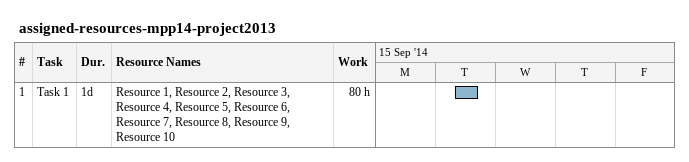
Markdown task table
assigned-resources-mpp14-project2013

| ID | Task | Duration | Start | Finish | Resources | Work (h) |
|---|---|---|---|---|---|---|
| 1 | Task 1 | 1d | 2014-09-16 | 2014-09-16 | Resource 1, Resource 2, Resource 3, Resource 4, Resource 5, Resource 6, Resource 7, Resource 8, Resource 9, Resource 10 | 80 |
